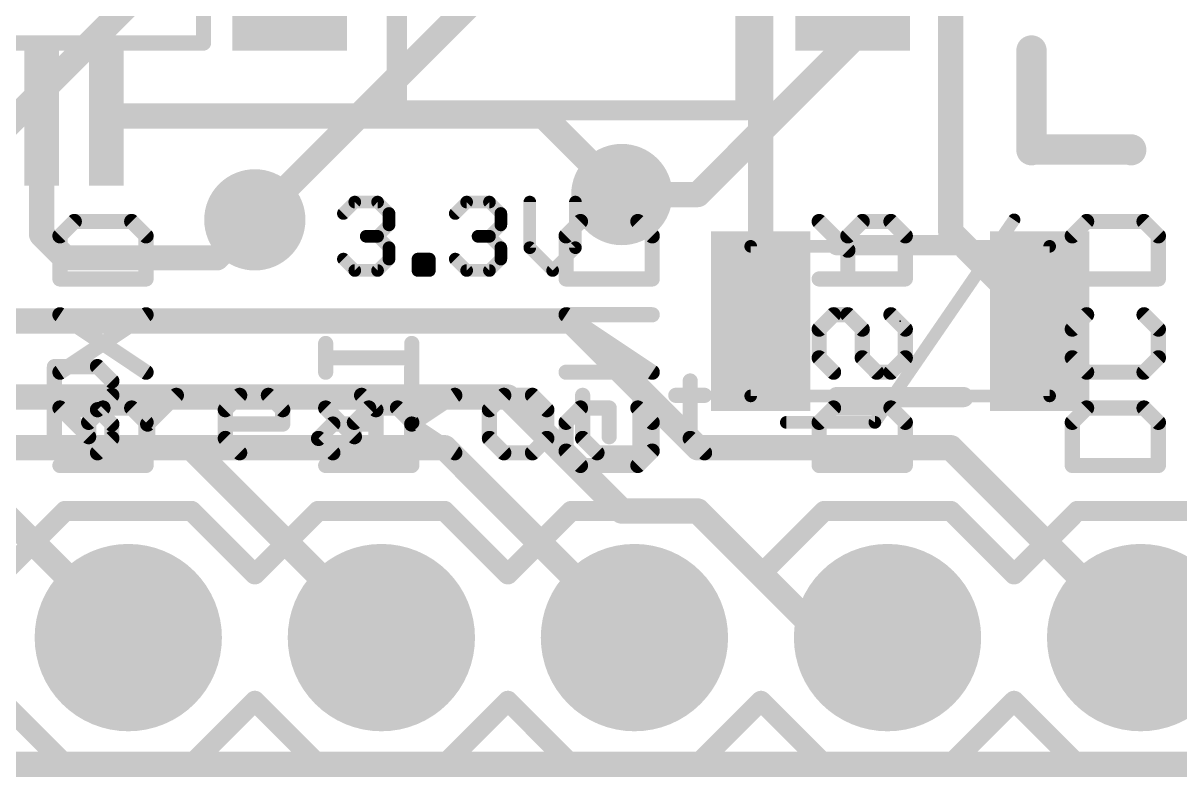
# Model space of a CAD drawing. Extents: x -17 to 90, y -12 to 22.
# Drawn here: x 16.72 to 28.33, y 1.14 to 8.7 of the extents above; entities that cross this region are included whole.
import ezdxf

# ---------------------------------------------------------------- set-up
doc = ezdxf.new("R2010")
doc.units = 0
for name, color, linetype in [('1', 12, 'CONTINUOUS'), ('16', 132, 'CONTINUOUS'), ('17', 110, 'CONTINUOUS'), ('18', 110, 'CONTINUOUS'), ('20', 53, 'CONTINUOUS'), ('21', 41, 'CONTINUOUS'), ('22', 40, 'CONTINUOUS'), ('23', 53, 'CONTINUOUS'), ('51', 53, 'CONTINUOUS')]:
    doc.layers.add(name, color=color, linetype=linetype)

# ---------------------------------------------------------------- blocks, each defined once
blk = doc.blocks.new('RECT')
blk.add_solid([(-0.5, -0.5), (0.5, -0.5), (-0.5, 0.5), (0.5, 0.5)])
blk = doc.blocks.new('ROUNDP')
at = {"const_width": 0.5}
blk.add_lwpolyline([(0, -0.25, 1), (0, 0.25, 1), (0, -0.25)], format="xyb", dxfattribs=at)
blk = doc.blocks.new('ROUNDV')
at = {"const_width": 0.5}
blk.add_lwpolyline([(0, -0.25, 1), (0, 0.25, 1), (0, -0.25)], format="xyb", dxfattribs=at)

msp = doc.modelspace()

# ---------------------------------------------------------------- linework, layer by layer
at = {"layer": '1', "const_width": 0.254}
for points in [[(24.127, 5.715), (24.127, 10.163)], [(26.035, 9.906), (26.035, 6.607)], [(16.91, 7.774), (16.91, 6.585)], [(17.56, 7.774), (21.944, 7.774)], [(21.944, 7.774), (22.733, 6.985)], [(18.669, 6.35), (19.05, 6.731)], [(26.035, 6.607), (26.927, 5.715)], [(16.91, 6.585), (17.145, 6.35)], [(17.145, 6.35), (18.669, 6.35)], [(15.875, 5.715), (22.225, 5.715)], [(22.225, 5.715), (23.495, 4.445)], [(24.127, 5.715), (24.13, 5.715)], [(15.748, 4.953), (21.59, 4.953)], [(22.733, 3.81), (21.59, 4.953)], [(14.605, 4.445), (18.415, 4.445)], [(18.415, 4.445), (20.32, 2.54)], [(23.495, 4.445), (26.035, 4.445)], [(27.94, 2.54), (26.035, 4.445)], [(16.51, 3.81), (17.78, 2.54)], [(23.495, 3.81), (22.733, 3.81)], [(24.765, 2.54), (23.495, 3.81)], [(20.32, 2.54), (20.32, 2.667)], [(25.4, 2.54), (24.765, 2.54)], [(31.75, 1.27), (1.27, 1.27)]]:
    msp.add_lwpolyline(points, dxfattribs=at)
at = {"layer": '1', "const_width": 0.127}
for points in [[(16.9735, 7.774, 1), (16.8465, 7.774)], [(17.56, 7.8375, 1), (17.56, 7.7105)], [(21.9889, 7.8189, 1), (21.8991, 7.7291)], [(21.944, 7.7105, 1), (21.944, 7.8375)], [(22.6881, 6.9401, 1), (22.7779, 7.0299)], [(19.0949, 6.6861, 1), (19.0051, 6.7759)], [(26.0799, 6.6519, 1), (25.9901, 6.5621)], [(16.9549, 6.6299, 1), (16.8651, 6.5401)], [(16.8465, 6.585, 1), (16.9735, 6.585)], [(25.9715, 6.607, 1), (26.0985, 6.607)], [(17.145, 6.4135, 1), (17.145, 6.2865)], [(17.1001, 6.3051, 1), (17.1899, 6.3949)], [(18.6241, 6.3949, 1), (18.7139, 6.3051)], [(18.669, 6.2865, 1), (18.669, 6.4135)], [(22.2699, 5.7599, 1), (22.1801, 5.6701)], [(22.225, 5.6515, 1), (22.225, 5.7785)], [(24.127, 5.7785, 1), (24.127, 5.6515)], [(24.13, 5.6515, 1), (24.13, 5.7785)], [(26.8821, 5.6701, 1), (26.9719, 5.7599)], [(24.0635, 5.715, 1), (24.1905, 5.715)], [(21.6349, 4.9979, 1), (21.5451, 4.9081)], [(21.59, 4.8895, 1), (21.59, 5.0165)], [(18.4599, 4.4899, 1), (18.3701, 4.4001)], [(18.415, 4.3815, 1), (18.415, 4.5085)], [(23.495, 4.5085, 1), (23.495, 4.3815)], [(23.4501, 4.4001, 1), (23.5399, 4.4899)], [(26.0799, 4.4899, 1), (25.9901, 4.4001)], [(26.035, 4.3815, 1), (26.035, 4.5085)], [(22.733, 3.8735, 1), (22.733, 3.7465)], [(22.6881, 3.7651, 1), (22.7779, 3.8549)], [(23.5399, 3.8549, 1), (23.4501, 3.7651)], [(23.495, 3.7465, 1), (23.495, 3.8735)], [(20.3835, 2.667, 1), (20.2565, 2.667)], [(17.7351, 2.4951, 1), (17.8249, 2.5849)], [(20.2565, 2.54, 1), (20.3835, 2.54)], [(20.2751, 2.4951, 1), (20.3649, 2.5849)], [(24.765, 2.6035, 1), (24.765, 2.4765)], [(24.7201, 2.4951, 1), (24.8099, 2.5849)], [(25.4, 2.4765, 1), (25.4, 2.6035)], [(27.8951, 2.4951, 1), (27.9849, 2.5849)]]:
    msp.add_lwpolyline(points, format="xyb", dxfattribs=at)
at = {"layer": '16', "const_width": 0.254}
for points in [[(29.21, 12.7), (23.495, 6.985)], [(15.24, 6.35), (19.05, 10.16)], [(21.209, 8.89), (19.05, 6.731)], [(23.495, 6.985), (22.733, 6.985)], [(5.715, 4.445), (20.955, 4.445)], [(20.955, 4.445), (22.86, 2.54)], [(31.75, 1.27), (1.27, 1.27)]]:
    msp.add_lwpolyline(points, dxfattribs=at)
at = {"layer": '16', "const_width": 0.127}
for points in [[(22.733, 7.0485, 1), (22.733, 6.9215)], [(23.4501, 7.0299, 1), (23.5399, 6.9401)], [(23.495, 6.9215, 1), (23.495, 7.0485)], [(19.0051, 6.7759, 1), (19.0949, 6.6861)], [(20.9999, 4.4899, 1), (20.9101, 4.4001)], [(20.955, 4.3815, 1), (20.955, 4.5085)], [(22.8151, 2.4951, 1), (22.9049, 2.5849)]]:
    msp.add_lwpolyline(points, format="xyb", dxfattribs=at)
at = {"layer": '20', "const_width": 0.2032}
msp.add_lwpolyline([(31.75, 1.27), (1.27, 1.27)], dxfattribs=at)
at = {"layer": '21'}
for points, const_width in [([(20.475, 15.03), (20.475, 7.83)], 0.2032), ([(23.975, 7.83), (23.975, 15.03)], 0.2032), ([(18.535, 14.355), (18.535, 8.505)], 0.1524), ([(18.535, 8.505), (8.135, 8.505)], 0.1524), ([(26.845, 7.43), (26.845, 8.43)], 0.3048), ([(20.475, 7.83), (23.975, 7.83)], 0.2032), ([(26.863, 7.4371), (27.845, 7.4371)], 0.3048), ([(27.845, 7.4371), (27.845, 7.43)], 0.3048), ([(19.939, 6.795), (20.0534, 6.9094)], 0.127), ([(20.0534, 6.9094), (20.2822, 6.9094)], 0.127), ([(20.2822, 6.9094), (20.3966, 6.795)], 0.127), ([(21.0616, 6.795), (21.176, 6.9094)], 0.127), ([(21.176, 6.9094), (21.4048, 6.9094)], 0.127), ([(21.4048, 6.9094), (21.5192, 6.795)], 0.127), ([(21.81, 6.9094), (21.81, 6.4518)], 0.127), ([(22.2676, 6.4518), (22.2676, 6.9094)], 0.127), ([(20.3966, 6.795), (20.3966, 6.6806)], 0.127), ([(21.5192, 6.795), (21.5192, 6.6806)], 0.127), ([(20.3966, 6.6806), (20.2822, 6.5662)], 0.127), ([(21.5192, 6.6806), (21.4048, 6.5662)], 0.127), ([(20.2822, 6.5662), (20.1678, 6.5662)], 0.127), ([(20.2822, 6.5662), (20.3966, 6.4518)], 0.127), ([(21.4048, 6.5662), (21.2904, 6.5662)], 0.127), ([(21.4048, 6.5662), (21.5192, 6.4518)], 0.127), ([(20.3966, 6.4518), (20.3966, 6.3374)], 0.127), ([(21.5192, 6.4518), (21.5192, 6.3374)], 0.127), ([(21.81, 6.4518), (22.0388, 6.223)], 0.127), ([(22.0388, 6.223), (22.2676, 6.4518)], 0.127), ([(24.892, 6.477), (26.162, 6.477)], 0.2032), ([(20.0534, 6.223), (19.939, 6.3374)], 0.127), ([(20.3966, 6.3374), (20.2822, 6.223)], 0.127), ([(20.6874, 6.223), (20.6874, 6.3374)], 0.127), ([(20.6874, 6.3374), (20.8018, 6.3374)], 0.127), ([(20.8018, 6.3374), (20.8018, 6.223)], 0.127), ([(21.176, 6.223), (21.0616, 6.3374)], 0.127), ([(21.5192, 6.3374), (21.4048, 6.223)], 0.127), ([(20.2822, 6.223), (20.0534, 6.223)], 0.127), ([(20.8018, 6.223), (20.6874, 6.223)], 0.127), ([(21.4048, 6.223), (21.176, 6.223)], 0.127), ([(17.0388, 4.3942), (17.0388, 5.2585)], 0.1524), ([(17.0388, 5.2585), (17.471, 5.2585)], 0.1524), ([(17.471, 5.2585), (17.6151, 5.1145)], 0.1524), ([(20.625, 4.3942), (20.625, 5.2585)], 0.1524), ([(17.6151, 5.1145), (17.6151, 4.9704)], 0.1524), ([(23.4197, 5.1145), (23.4197, 4.5383)], 0.1524), ([(17.6151, 4.9704), (17.471, 4.8264)], 0.1524), ([(17.9744, 4.3942), (17.9744, 4.9704)], 0.1524), ([(17.9744, 4.6823), (18.2625, 4.9704)], 0.1524), ([(18.2625, 4.9704), (18.4065, 4.9704)], 0.1524), ([(18.7539, 4.8264), (18.898, 4.9704)], 0.1524), ([(18.898, 4.9704), (19.1861, 4.9704)], 0.1524), ([(19.1861, 4.9704), (19.3302, 4.8264)], 0.1524), ([(19.8335, 4.9704), (20.1216, 4.9704)], 0.1524), ([(20.1216, 4.9704), (20.2657, 4.8264)], 0.1524), ([(20.625, 4.6823), (21.0572, 4.9704)], 0.1524), ([(21.5486, 4.9704), (21.4046, 4.8264)], 0.1524), ([(21.8368, 4.9704), (21.5486, 4.9704)], 0.1524), ([(21.9808, 4.8264), (21.8368, 4.9704)], 0.1524), ([(22.3401, 4.9704), (22.3401, 4.5383)], 0.1524), ([(22.9163, 4.3942), (22.9163, 4.9704)], 0.1524), ([(23.2756, 4.9704), (23.5637, 4.9704)], 0.1524), ([(26.162, 4.953), (24.892, 4.953)], 0.2032), ([(17.0388, 4.8264), (17.471, 4.8264)], 0.1524), ([(17.471, 4.8264), (17.6151, 4.6823)], 0.1524), ([(18.7539, 4.5383), (18.7539, 4.8264)], 0.1524), ([(19.3302, 4.8264), (19.3302, 4.6823)], 0.1524), ([(20.2657, 4.8264), (20.2657, 4.3942)], 0.1524), ([(21.4046, 4.8264), (21.4046, 4.5383)], 0.1524), ([(21.9808, 4.5383), (21.9808, 4.8264)], 0.1524), ([(17.6151, 4.6823), (17.6151, 4.5383)], 0.1524), ([(19.3302, 4.6823), (18.7539, 4.6823)], 0.1524), ([(19.6895, 4.5383), (19.8335, 4.6823)], 0.1524), ([(19.8335, 4.6823), (20.2657, 4.6823)], 0.1524), ([(21.0572, 4.3942), (20.625, 4.6823)], 0.1524), ([(17.6151, 4.5383), (17.471, 4.3942)], 0.1524), ([(18.898, 4.3942), (18.7539, 4.5383)], 0.1524), ([(19.8335, 4.3942), (19.6895, 4.5383)], 0.1524), ([(21.4046, 4.5383), (21.5486, 4.3942)], 0.1524), ([(21.8368, 4.3942), (21.9808, 4.5383)], 0.1524), ([(22.3401, 4.5383), (22.4842, 4.3942)], 0.1524), ([(23.4197, 4.5383), (23.5637, 4.3942)], 0.1524), ([(17.471, 4.3942), (17.0388, 4.3942)], 0.1524), ([(19.1861, 4.3942), (18.898, 4.3942)], 0.1524), ([(20.2657, 4.3942), (19.8335, 4.3942)], 0.1524), ([(21.5486, 4.3942), (21.8368, 4.3942)], 0.1524), ([(22.4842, 4.3942), (22.9163, 4.3942)], 0.1524), ([(16.51, 3.175), (17.145, 3.81)], 0.2032), ([(17.145, 3.81), (18.415, 3.81)], 0.2032), ([(18.415, 3.81), (19.05, 3.175)], 0.2032), ([(19.05, 3.175), (19.685, 3.81)], 0.2032), ([(19.685, 3.81), (20.955, 3.81)], 0.2032), ([(20.955, 3.81), (21.59, 3.175)], 0.2032), ([(22.225, 3.81), (21.59, 3.175)], 0.2032), ([(22.225, 3.81), (23.495, 3.81)], 0.2032), ([(23.495, 3.81), (24.13, 3.175)], 0.2032), ([(24.765, 3.81), (24.13, 3.175)], 0.2032), ([(24.765, 3.81), (26.035, 3.81)], 0.2032), ([(26.035, 3.81), (26.67, 3.175)], 0.2032), ([(27.305, 3.81), (26.67, 3.175)], 0.2032), ([(27.305, 3.81), (28.575, 3.81)], 0.2032), ([(17.145, 1.27), (16.51, 1.905)], 0.2032), ([(19.05, 1.905), (18.415, 1.27)], 0.2032), ([(19.685, 1.27), (19.05, 1.905)], 0.2032), ([(21.59, 1.905), (20.955, 1.27)], 0.2032), ([(21.59, 1.905), (22.225, 1.27)], 0.2032), ([(24.13, 1.905), (23.495, 1.27)], 0.2032), ([(24.13, 1.905), (24.765, 1.27)], 0.2032), ([(26.67, 1.905), (26.035, 1.27)], 0.2032), ([(26.67, 1.905), (27.305, 1.27)], 0.2032), ([(18.415, 1.27), (17.145, 1.27)], 0.2032), ([(20.955, 1.27), (19.685, 1.27)], 0.2032), ([(23.495, 1.27), (22.225, 1.27)], 0.2032), ([(26.035, 1.27), (24.765, 1.27)], 0.2032), ([(28.575, 1.27), (27.305, 1.27)], 0.2032)]:
    msp.add_lwpolyline(points, dxfattribs=dict(at, const_width=const_width))
for points, const_width in [([(18.4969, 8.505, 1), (18.5731, 8.505)], 0.0762), ([(18.535, 8.4669, 1), (18.535, 8.5431)], 0.0762), ([(26.9212, 8.43, 1), (26.7688, 8.43)], 0.1524), ([(20.475, 7.8808, 1), (20.475, 7.7792)], 0.1016), ([(23.975, 7.7792, 1), (23.975, 7.8808)], 0.1016), ([(20.4242, 7.83, 1), (20.5258, 7.83)], 0.1016), ([(23.9242, 7.83, 1), (24.0258, 7.83)], 0.1016), ([(26.863, 7.5133, 1), (26.863, 7.3609)], 0.1524), ([(27.9212, 7.4371, 1), (27.7688, 7.4371)], 0.1524), ([(27.845, 7.3609, 1), (27.845, 7.5133)], 0.1524), ([(26.7688, 7.43, 1), (26.9212, 7.43)], 0.1524), ([(27.7688, 7.43, 1), (27.9212, 7.43)], 0.1524), ([(20.0534, 6.9411, 1), (20.0534, 6.8776)], 0.0635), ([(20.0758, 6.8869, 1), (20.0309, 6.9318)], 0.0635), ([(20.3046, 6.9318, 1), (20.2597, 6.8869)], 0.0635), ([(20.2822, 6.8776, 1), (20.2822, 6.9411)], 0.0635), ([(21.176, 6.9411, 1), (21.176, 6.8776)], 0.0635), ([(21.1985, 6.8869, 1), (21.1536, 6.9318)], 0.0635), ([(21.4273, 6.9318, 1), (21.3824, 6.8869)], 0.0635), ([(21.4048, 6.8776, 1), (21.4048, 6.9411)], 0.0635), ([(21.8418, 6.9094, 1), (21.7783, 6.9094)], 0.0635), ([(22.2994, 6.9094, 1), (22.2359, 6.9094)], 0.0635), ([(20.4283, 6.795, 1), (20.3648, 6.795)], 0.0635), ([(21.551, 6.795, 1), (21.4875, 6.795)], 0.0635), ([(19.9165, 6.8174, 1), (19.9615, 6.7725)], 0.0635), ([(20.3741, 6.7725, 1), (20.419, 6.8174)], 0.0635), ([(20.419, 6.6581, 1), (20.3741, 6.703)], 0.0635), ([(21.0392, 6.8174, 1), (21.0841, 6.7725)], 0.0635), ([(21.4968, 6.7725, 1), (21.5417, 6.8174)], 0.0635), ([(21.5417, 6.6581, 1), (21.4968, 6.703)], 0.0635), ([(20.1678, 6.5979, 1), (20.1678, 6.5344)], 0.0635), ([(20.3046, 6.5886, 1), (20.2597, 6.5437)], 0.0635), ([(20.2597, 6.5886, 1), (20.3046, 6.5437)], 0.0635), ([(20.2822, 6.5344, 1), (20.2822, 6.5979)], 0.0635), ([(20.3648, 6.6806, 1), (20.4283, 6.6806)], 0.0635), ([(21.2904, 6.5979, 1), (21.2904, 6.5344)], 0.0635), ([(21.4273, 6.5886, 1), (21.3824, 6.5437)], 0.0635), ([(21.3824, 6.5886, 1), (21.4273, 6.5437)], 0.0635), ([(21.4048, 6.5344, 1), (21.4048, 6.5979)], 0.0635), ([(21.4875, 6.6806, 1), (21.551, 6.6806)], 0.0635), ([(20.4283, 6.4518, 1), (20.3648, 6.4518)], 0.0635), ([(20.3741, 6.4293, 1), (20.419, 6.4742)], 0.0635), ([(21.551, 6.4518, 1), (21.4875, 6.4518)], 0.0635), ([(21.4968, 6.4293, 1), (21.5417, 6.4742)], 0.0635), ([(21.8325, 6.4742, 1), (21.7876, 6.4293)], 0.0635), ([(22.2901, 6.4293, 1), (22.2452, 6.4742)], 0.0635), ([(24.892, 6.5278, 1), (24.892, 6.4262)], 0.1016), ([(26.162, 6.4262, 1), (26.162, 6.5278)], 0.1016), ([(19.9615, 6.3598, 1), (19.9165, 6.3149)], 0.0635), ([(20.419, 6.3149, 1), (20.3741, 6.3598)], 0.0635), ([(20.7192, 6.3374, 1), (20.6557, 6.3374)], 0.0635), ([(20.6874, 6.3691, 1), (20.6874, 6.3056)], 0.0635), ([(20.8336, 6.3374, 1), (20.7701, 6.3374)], 0.0635), ([(20.8018, 6.3056, 1), (20.8018, 6.3691)], 0.0635), ([(21.0841, 6.3598, 1), (21.0392, 6.3149)], 0.0635), ([(21.5417, 6.3149, 1), (21.4968, 6.3598)], 0.0635), ([(21.7783, 6.4518, 1), (21.8418, 6.4518)], 0.0635), ([(22.2359, 6.4518, 1), (22.2994, 6.4518)], 0.0635), ([(20.0534, 6.2547, 1), (20.0534, 6.1913)], 0.0635), ([(20.0309, 6.2005, 1), (20.0758, 6.2455)], 0.0635), ([(20.2597, 6.2455, 1), (20.3046, 6.2005)], 0.0635), ([(20.2822, 6.1913, 1), (20.2822, 6.2547)], 0.0635), ([(20.3648, 6.3374, 1), (20.4283, 6.3374)], 0.0635), ([(20.6874, 6.2547, 1), (20.6874, 6.1913)], 0.0635), ([(20.8018, 6.1913, 1), (20.8018, 6.2547)], 0.0635), ([(21.176, 6.2547, 1), (21.176, 6.1913)], 0.0635), ([(21.1536, 6.2005, 1), (21.1985, 6.2455)], 0.0635), ([(21.3824, 6.2455, 1), (21.4273, 6.2005)], 0.0635), ([(21.4048, 6.1913, 1), (21.4048, 6.2547)], 0.0635), ([(21.4875, 6.3374, 1), (21.551, 6.3374)], 0.0635), ([(22.0164, 6.2455, 1), (22.0613, 6.2005)], 0.0635), ([(22.0164, 6.2005, 1), (22.0613, 6.2455)], 0.0635), ([(20.6557, 6.223, 1), (20.7192, 6.223)], 0.0635), ([(20.7701, 6.223, 1), (20.8336, 6.223)], 0.0635), ([(17.0769, 5.2585, 1), (17.0007, 5.2585)], 0.0762), ([(17.0388, 5.2966, 1), (17.0388, 5.2204)], 0.0762), ([(17.4979, 5.2855, 1), (17.4441, 5.2316)], 0.0762), ([(17.471, 5.2204, 1), (17.471, 5.2966)], 0.0762), ([(20.6631, 5.2585, 1), (20.5869, 5.2585)], 0.0762), ([(17.6532, 5.1145, 1), (17.577, 5.1145)], 0.0762), ([(17.5881, 5.0875, 1), (17.642, 5.1414)], 0.0762), ([(23.4578, 5.1145, 1), (23.3816, 5.1145)], 0.0762), ([(17.577, 4.9704, 1), (17.6532, 4.9704)], 0.0762), ([(17.642, 4.9435, 1), (17.5881, 4.9974)], 0.0762), ([(18.0125, 4.9704, 1), (17.9363, 4.9704)], 0.0762), ([(18.2625, 5.0085, 1), (18.2625, 4.9323)], 0.0762), ([(18.2894, 4.9435, 1), (18.2355, 4.9974)], 0.0762), ([(18.4065, 4.9323, 1), (18.4065, 5.0085)], 0.0762), ([(18.898, 5.0085, 1), (18.898, 4.9323)], 0.0762), ([(18.9249, 4.9435, 1), (18.8711, 4.9974)], 0.0762), ([(19.2131, 4.9974, 1), (19.1592, 4.9435)], 0.0762), ([(19.1861, 4.9323, 1), (19.1861, 5.0085)], 0.0762), ([(19.8335, 5.0085, 1), (19.8335, 4.9323)], 0.0762), ([(20.1486, 4.9974, 1), (20.0947, 4.9435)], 0.0762), ([(20.1216, 4.9323, 1), (20.1216, 5.0085)], 0.0762), ([(21.0783, 4.9387, 1), (21.036, 5.0021)], 0.0762), ([(21.5486, 5.0085, 1), (21.5486, 4.9323)], 0.0762), ([(21.5756, 4.9435, 1), (21.5217, 4.9974)], 0.0762), ([(21.8637, 4.9974, 1), (21.8098, 4.9435)], 0.0762), ([(21.8368, 4.9323, 1), (21.8368, 5.0085)], 0.0762), ([(22.3782, 4.9704, 1), (22.302, 4.9704)], 0.0762), ([(22.9544, 4.9704, 1), (22.8782, 4.9704)], 0.0762), ([(23.2756, 5.0085, 1), (23.2756, 4.9323)], 0.0762), ([(23.5637, 4.9323, 1), (23.5637, 5.0085)], 0.0762), ([(24.892, 5.0038, 1), (24.892, 4.9022)], 0.1016), ([(26.162, 4.9022, 1), (26.162, 5.0038)], 0.1016), ([(17.0388, 4.8645, 1), (17.0388, 4.7883)], 0.0762), ([(17.4979, 4.8533, 1), (17.4441, 4.7994)], 0.0762), ([(17.4441, 4.8533, 1), (17.4979, 4.7994)], 0.0762), ([(17.471, 4.7883, 1), (17.471, 4.8645)], 0.0762), ([(18.792, 4.8264, 1), (18.7158, 4.8264)], 0.0762), ([(18.727, 4.8533, 1), (18.7809, 4.7994)], 0.0762), ([(19.3683, 4.8264, 1), (19.2921, 4.8264)], 0.0762), ([(19.3032, 4.7994, 1), (19.3571, 4.8533)], 0.0762), ([(20.3038, 4.8264, 1), (20.2276, 4.8264)], 0.0762), ([(20.2387, 4.7994, 1), (20.2926, 4.8533)], 0.0762), ([(21.3776, 4.8533, 1), (21.4315, 4.7994)], 0.0762), ([(21.4427, 4.8264, 1), (21.3665, 4.8264)], 0.0762), ([(22.0189, 4.8264, 1), (21.9427, 4.8264)], 0.0762), ([(21.9539, 4.7994, 1), (22.0077, 4.8533)], 0.0762), ([(17.6532, 4.6823, 1), (17.577, 4.6823)], 0.0762), ([(17.5881, 4.6554, 1), (17.642, 4.7093)], 0.0762), ([(17.9474, 4.7093, 1), (18.0013, 4.6554)], 0.0762), ([(18.7539, 4.7204, 1), (18.7539, 4.6442)], 0.0762), ([(19.2921, 4.6823, 1), (19.3683, 4.6823)], 0.0762), ([(19.3302, 4.6442, 1), (19.3302, 4.7204)], 0.0762), ([(19.8335, 4.7204, 1), (19.8335, 4.6442)], 0.0762), ([(19.8605, 4.6554, 1), (19.8066, 4.7093)], 0.0762), ([(20.2657, 4.6442, 1), (20.2657, 4.7204)], 0.0762), ([(20.6461, 4.714, 1), (20.6039, 4.6506)], 0.0762), ([(20.6039, 4.714, 1), (20.6461, 4.6506)], 0.0762), ([(17.577, 4.5383, 1), (17.6532, 4.5383)], 0.0762), ([(17.642, 4.5113, 1), (17.5881, 4.5652)], 0.0762), ([(18.7809, 4.5652, 1), (18.727, 4.5113)], 0.0762), ([(18.7158, 4.5383, 1), (18.792, 4.5383)], 0.0762), ([(19.7164, 4.5652, 1), (19.6625, 4.5113)], 0.0762), ([(19.6625, 4.5652, 1), (19.7164, 4.5113)], 0.0762), ([(21.4315, 4.5652, 1), (21.3776, 4.5113)], 0.0762), ([(21.3665, 4.5383, 1), (21.4427, 4.5383)], 0.0762), ([(21.9427, 4.5383, 1), (22.0189, 4.5383)], 0.0762), ([(22.0077, 4.5113, 1), (21.9539, 4.5652)], 0.0762), ([(22.367, 4.5652, 1), (22.3132, 4.5113)], 0.0762), ([(22.302, 4.5383, 1), (22.3782, 4.5383)], 0.0762), ([(23.4466, 4.5652, 1), (23.3927, 4.5113)], 0.0762), ([(23.3816, 4.5383, 1), (23.4578, 4.5383)], 0.0762), ([(17.0388, 4.4323, 1), (17.0388, 4.3561)], 0.0762), ([(17.0007, 4.3942, 1), (17.0769, 4.3942)], 0.0762), ([(17.4441, 4.4211, 1), (17.4979, 4.3673)], 0.0762), ([(17.471, 4.3561, 1), (17.471, 4.4323)], 0.0762), ([(17.9363, 4.3942, 1), (18.0125, 4.3942)], 0.0762), ([(18.898, 4.4323, 1), (18.898, 4.3561)], 0.0762), ([(18.8711, 4.3673, 1), (18.9249, 4.4211)], 0.0762), ([(19.1861, 4.3561, 1), (19.1861, 4.4323)], 0.0762), ([(19.8335, 4.4323, 1), (19.8335, 4.3561)], 0.0762), ([(19.8066, 4.3673, 1), (19.8605, 4.4211)], 0.0762), ([(20.2276, 4.3942, 1), (20.3038, 4.3942)], 0.0762), ([(20.2657, 4.3561, 1), (20.2657, 4.4323)], 0.0762), ([(20.5869, 4.3942, 1), (20.6631, 4.3942)], 0.0762), ([(21.036, 4.3625, 1), (21.0783, 4.4259)], 0.0762), ([(21.5486, 4.4323, 1), (21.5486, 4.3561)], 0.0762), ([(21.5217, 4.3673, 1), (21.5756, 4.4211)], 0.0762), ([(21.8098, 4.4211, 1), (21.8637, 4.3673)], 0.0762), ([(21.8368, 4.3561, 1), (21.8368, 4.4323)], 0.0762), ([(22.4842, 4.4323, 1), (22.4842, 4.3561)], 0.0762), ([(22.4572, 4.3673, 1), (22.5111, 4.4211)], 0.0762), ([(22.8782, 4.3942, 1), (22.9544, 4.3942)], 0.0762), ([(22.9163, 4.3561, 1), (22.9163, 4.4323)], 0.0762), ([(23.5368, 4.3673, 1), (23.5907, 4.4211)], 0.0762), ([(17.145, 3.8608, 1), (17.145, 3.7592)], 0.1016), ([(17.1809, 3.7741, 1), (17.1091, 3.8459)], 0.1016), ([(18.4509, 3.8459, 1), (18.3791, 3.7741)], 0.1016), ([(18.415, 3.7592, 1), (18.415, 3.8608)], 0.1016), ([(19.685, 3.8608, 1), (19.685, 3.7592)], 0.1016), ([(19.7209, 3.7741, 1), (19.6491, 3.8459)], 0.1016), ([(20.9909, 3.8459, 1), (20.9191, 3.7741)], 0.1016), ([(20.955, 3.7592, 1), (20.955, 3.8608)], 0.1016), ([(22.225, 3.8608, 1), (22.225, 3.7592)], 0.1016), ([(22.2609, 3.7741, 1), (22.1891, 3.8459)], 0.1016), ([(23.5309, 3.8459, 1), (23.4591, 3.7741)], 0.1016), ([(23.495, 3.7592, 1), (23.495, 3.8608)], 0.1016), ([(24.765, 3.8608, 1), (24.765, 3.7592)], 0.1016), ([(24.8009, 3.7741, 1), (24.7291, 3.8459)], 0.1016), ([(26.0709, 3.8459, 1), (25.9991, 3.7741)], 0.1016), ([(26.035, 3.7592, 1), (26.035, 3.8608)], 0.1016), ([(27.305, 3.8608, 1), (27.305, 3.7592)], 0.1016), ([(27.3409, 3.7741, 1), (27.2691, 3.8459)], 0.1016), ([(19.0141, 3.2109, 1), (19.0859, 3.1391)], 0.1016), ([(19.0141, 3.1391, 1), (19.0859, 3.2109)], 0.1016), ([(21.5541, 3.2109, 1), (21.6259, 3.1391)], 0.1016), ([(21.5541, 3.1391, 1), (21.6259, 3.2109)], 0.1016), ([(24.0941, 3.2109, 1), (24.1659, 3.1391)], 0.1016), ([(24.0941, 3.1391, 1), (24.1659, 3.2109)], 0.1016), ([(26.6341, 3.2109, 1), (26.7059, 3.1391)], 0.1016), ([(26.6341, 3.1391, 1), (26.7059, 3.2109)], 0.1016), ([(19.0859, 1.9409, 1), (19.0141, 1.8691)], 0.1016), ([(19.0859, 1.8691, 1), (19.0141, 1.9409)], 0.1016), ([(21.6259, 1.9409, 1), (21.5541, 1.8691)], 0.1016), ([(21.6259, 1.8691, 1), (21.5541, 1.9409)], 0.1016), ([(24.1659, 1.9409, 1), (24.0941, 1.8691)], 0.1016), ([(24.1659, 1.8691, 1), (24.0941, 1.9409)], 0.1016), ([(26.7059, 1.9409, 1), (26.6341, 1.8691)], 0.1016), ([(26.7059, 1.8691, 1), (26.6341, 1.9409)], 0.1016), ([(17.145, 1.3208, 1), (17.145, 1.2192)], 0.1016), ([(17.1091, 1.2341, 1), (17.1809, 1.3059)], 0.1016), ([(18.3791, 1.3059, 1), (18.4509, 1.2341)], 0.1016), ([(18.415, 1.2192, 1), (18.415, 1.3208)], 0.1016), ([(19.685, 1.3208, 1), (19.685, 1.2192)], 0.1016), ([(19.6491, 1.2341, 1), (19.7209, 1.3059)], 0.1016), ([(20.9191, 1.3059, 1), (20.9909, 1.2341)], 0.1016), ([(20.955, 1.2192, 1), (20.955, 1.3208)], 0.1016), ([(22.225, 1.3208, 1), (22.225, 1.2192)], 0.1016), ([(22.1891, 1.2341, 1), (22.2609, 1.3059)], 0.1016), ([(23.4591, 1.3059, 1), (23.5309, 1.2341)], 0.1016), ([(23.495, 1.2192, 1), (23.495, 1.3208)], 0.1016), ([(24.765, 1.3208, 1), (24.765, 1.2192)], 0.1016), ([(24.7291, 1.2341, 1), (24.8009, 1.3059)], 0.1016), ([(25.9991, 1.3059, 1), (26.0709, 1.2341)], 0.1016), ([(26.035, 1.2192, 1), (26.035, 1.3208)], 0.1016), ([(27.305, 1.3208, 1), (27.305, 1.2192)], 0.1016), ([(27.2691, 1.2341, 1), (27.3409, 1.3059)], 0.1016)]:
    msp.add_lwpolyline(points, format="xyb", dxfattribs=dict(at, const_width=const_width))
at = {"layer": '22', "const_width": 0.1524}
for points in [[(17.0942, 6.5704), (17.2383, 6.7145)], [(17.2383, 6.7145), (17.8145, 6.7145)], [(17.8145, 6.7145), (17.9585, 6.5704)], [(22.1742, 6.5704), (22.3183, 6.7145)], [(22.3183, 6.7145), (22.8945, 6.7145)], [(22.8945, 6.7145), (23.0385, 6.5704)], [(25.0023, 6.4264), (24.7142, 6.7145)], [(25.1464, 6.7145), (25.0023, 6.5704)], [(25.4345, 6.7145), (25.1464, 6.7145)], [(25.5785, 6.5704), (25.4345, 6.7145)], [(27.2542, 6.5704), (27.3983, 6.7145)], [(27.3983, 6.7145), (27.9745, 6.7145)], [(27.9745, 6.7145), (28.1185, 6.5704)], [(17.0942, 6.1382), (17.0942, 6.5704)], [(17.9585, 6.5704), (17.9585, 6.1382)], [(22.1742, 6.1382), (22.1742, 6.5704)], [(23.0385, 6.5704), (23.0385, 6.1382)], [(25.0023, 6.5704), (25.0023, 6.1382)], [(25.5785, 6.1382), (25.5785, 6.5704)], [(27.2542, 6.1382), (27.2542, 6.5704)], [(28.1185, 6.5704), (28.1185, 6.1382)], [(17.9585, 6.1382), (17.0942, 6.1382)], [(23.0385, 6.1382), (22.1742, 6.1382)], [(24.7142, 6.1382), (25.5785, 6.1382)], [(28.1185, 6.1382), (27.2542, 6.1382)], [(17.9585, 5.2027), (17.0942, 5.7789)], [(17.9585, 5.7789), (17.0942, 5.2027)], [(23.0385, 5.2027), (22.1742, 5.7789)], [(22.1742, 5.7789), (23.0385, 5.7789)], [(24.8583, 5.7789), (24.7142, 5.6349)], [(25.0023, 5.7789), (24.8583, 5.7789)], [(25.1464, 5.6349), (25.0023, 5.7789)], [(25.4345, 5.7789), (25.5785, 5.6349)], [(27.2542, 5.6349), (27.3983, 5.7789)], [(27.9745, 5.7789), (28.1185, 5.6349)], [(24.7142, 5.6349), (24.7142, 5.3468)], [(25.1464, 5.3468), (25.1464, 5.6349)], [(25.5785, 5.6349), (25.5785, 5.3468)], [(27.2542, 5.3468), (27.2542, 5.6349)], [(28.1185, 5.6349), (28.1185, 5.3468)], [(19.7612, 5.2027), (19.7612, 5.4908)], [(20.6255, 5.2027), (20.6255, 5.4908)], [(19.7612, 5.3468), (20.6255, 5.3468)], [(24.7142, 5.3468), (24.8583, 5.2027)], [(25.2904, 5.2027), (25.1464, 5.3468)], [(25.5785, 5.3468), (25.4345, 5.2027)], [(27.3983, 5.2027), (27.2542, 5.3468)], [(28.1185, 5.3468), (27.9745, 5.2027)], [(22.1742, 5.2027), (23.0385, 5.2027)], [(25.4345, 5.2027), (25.2904, 5.2027)], [(27.9745, 5.2027), (27.3983, 5.2027)], [(17.3823, 4.5553), (17.0942, 4.8434)], [(17.5264, 4.8434), (17.3823, 4.6994)], [(17.8145, 4.8434), (17.5264, 4.8434)], [(17.9585, 4.6994), (17.8145, 4.8434)], [(20.0493, 4.5553), (19.7612, 4.8434)], [(20.1934, 4.8434), (20.0493, 4.6994)], [(20.4815, 4.8434), (20.1934, 4.8434)], [(20.6255, 4.6994), (20.4815, 4.8434)], [(22.1742, 4.6994), (22.3183, 4.8434)], [(22.3183, 4.8434), (22.6064, 4.8434)], [(22.6064, 4.8434), (22.6064, 4.5553)], [(22.8945, 4.8434), (23.0385, 4.6994)], [(24.7142, 4.6994), (24.8583, 4.8434)], [(24.8583, 4.8434), (25.4345, 4.8434)], [(25.4345, 4.8434), (25.5785, 4.6994)], [(27.2542, 4.6994), (27.3983, 4.8434)], [(27.3983, 4.8434), (27.9745, 4.8434)], [(27.9745, 4.8434), (28.1185, 4.6994)], [(17.3823, 4.6994), (17.3823, 4.2672)], [(17.9585, 4.2672), (17.9585, 4.6994)], [(20.0493, 4.6994), (20.0493, 4.2672)], [(20.6255, 4.2672), (20.6255, 4.6994)], [(22.1742, 4.4113), (22.1742, 4.6994)], [(23.0385, 4.6994), (23.0385, 4.4113)], [(24.7142, 4.2672), (24.7142, 4.6994)], [(25.5785, 4.6994), (25.5785, 4.2672)], [(27.2542, 4.2672), (27.2542, 4.6994)], [(28.1185, 4.6994), (28.1185, 4.2672)], [(22.3183, 4.2672), (22.1742, 4.4113)], [(23.0385, 4.4113), (22.8945, 4.2672)], [(17.0942, 4.2672), (17.9585, 4.2672)], [(19.7612, 4.2672), (20.6255, 4.2672)], [(22.8945, 4.2672), (22.3183, 4.2672)], [(25.5785, 4.2672), (24.7142, 4.2672)], [(28.1185, 4.2672), (27.2542, 4.2672)]]:
    msp.add_lwpolyline(points, dxfattribs=at)
at = {"layer": '22', "const_width": 0.0762}
for points in [[(17.2383, 6.7526, 1), (17.2383, 6.6764)], [(17.2652, 6.6875, 1), (17.2113, 6.7414)], [(17.8414, 6.7414, 1), (17.7875, 6.6875)], [(17.8145, 6.6764, 1), (17.8145, 6.7526)], [(22.3183, 6.7526, 1), (22.3183, 6.6764)], [(22.3452, 6.6875, 1), (22.2913, 6.7414)], [(22.9214, 6.7414, 1), (22.8675, 6.6875)], [(22.8945, 6.6764, 1), (22.8945, 6.7526)], [(24.7411, 6.7414, 1), (24.6873, 6.6875)], [(25.1464, 6.7526, 1), (25.1464, 6.6764)], [(25.1733, 6.6875, 1), (25.1194, 6.7414)], [(25.4614, 6.7414, 1), (25.4075, 6.6875)], [(25.4345, 6.6764, 1), (25.4345, 6.7526)], [(27.3983, 6.7526, 1), (27.3983, 6.6764)], [(27.4252, 6.6875, 1), (27.3713, 6.7414)], [(28.0014, 6.7414, 1), (27.9475, 6.6875)], [(27.9745, 6.6764, 1), (27.9745, 6.7526)], [(17.1323, 6.5704, 1), (17.0561, 6.5704)], [(17.0673, 6.5973, 1), (17.1211, 6.5435)], [(17.9966, 6.5704, 1), (17.9204, 6.5704)], [(17.9316, 6.5435, 1), (17.9855, 6.5973)], [(22.2123, 6.5704, 1), (22.1361, 6.5704)], [(22.1473, 6.5973, 1), (22.2011, 6.5435)], [(23.0766, 6.5704, 1), (23.0004, 6.5704)], [(23.0116, 6.5435, 1), (23.0655, 6.5973)], [(25.0404, 6.5704, 1), (24.9642, 6.5704)], [(24.9754, 6.5973, 1), (25.0293, 6.5435)], [(25.6166, 6.5704, 1), (25.5404, 6.5704)], [(25.5516, 6.5435, 1), (25.6055, 6.5973)], [(27.2923, 6.5704, 1), (27.2161, 6.5704)], [(27.2273, 6.5973, 1), (27.2811, 6.5435)], [(28.1566, 6.5704, 1), (28.0804, 6.5704)], [(28.0916, 6.5435, 1), (28.1455, 6.5973)], [(24.9754, 6.3994, 1), (25.0293, 6.4533)], [(17.0942, 6.1763, 1), (17.0942, 6.1001)], [(17.0561, 6.1382, 1), (17.1323, 6.1382)], [(17.9204, 6.1382, 1), (17.9966, 6.1382)], [(17.9585, 6.1001, 1), (17.9585, 6.1763)], [(22.1742, 6.1763, 1), (22.1742, 6.1001)], [(22.1361, 6.1382, 1), (22.2123, 6.1382)], [(23.0004, 6.1382, 1), (23.0766, 6.1382)], [(23.0385, 6.1001, 1), (23.0385, 6.1763)], [(24.7142, 6.1763, 1), (24.7142, 6.1001)], [(24.9642, 6.1382, 1), (25.0404, 6.1382)], [(25.5404, 6.1382, 1), (25.6166, 6.1382)], [(25.5785, 6.1001, 1), (25.5785, 6.1763)], [(27.2542, 6.1763, 1), (27.2542, 6.1001)], [(27.2161, 6.1382, 1), (27.2923, 6.1382)], [(28.0804, 6.1382, 1), (28.1566, 6.1382)], [(28.1185, 6.1001, 1), (28.1185, 6.1763)], [(17.1153, 5.8106, 1), (17.0731, 5.7472)], [(17.9797, 5.7472, 1), (17.9374, 5.8106)], [(22.1953, 5.8106, 1), (22.1531, 5.7472)], [(22.1742, 5.817, 1), (22.1742, 5.7408)], [(23.0385, 5.7408, 1), (23.0385, 5.817)], [(24.8583, 5.817, 1), (24.8583, 5.7408)], [(24.8852, 5.752, 1), (24.8313, 5.8059)], [(25.0293, 5.8059, 1), (24.9754, 5.752)], [(25.0023, 5.7408, 1), (25.0023, 5.817)], [(25.4614, 5.8059, 1), (25.4075, 5.752)], [(27.4252, 5.752, 1), (27.3713, 5.8059)], [(28.0014, 5.8059, 1), (27.9475, 5.752)], [(24.7523, 5.6349, 1), (24.6761, 5.6349)], [(24.6873, 5.6618, 1), (24.7411, 5.6079)], [(25.1845, 5.6349, 1), (25.1083, 5.6349)], [(25.1194, 5.6079, 1), (25.1733, 5.6618)], [(25.6166, 5.6349, 1), (25.5404, 5.6349)], [(25.5516, 5.6079, 1), (25.6055, 5.6618)], [(27.2923, 5.6349, 1), (27.2161, 5.6349)], [(27.2273, 5.6618, 1), (27.2811, 5.6079)], [(28.1566, 5.6349, 1), (28.0804, 5.6349)], [(28.0916, 5.6079, 1), (28.1455, 5.6618)], [(19.7993, 5.4908, 1), (19.7231, 5.4908)], [(20.6636, 5.4908, 1), (20.5874, 5.4908)], [(19.7612, 5.3849, 1), (19.7612, 5.3087)], [(20.6255, 5.3087, 1), (20.6255, 5.3849)], [(24.7411, 5.3737, 1), (24.6873, 5.3198)], [(24.6761, 5.3468, 1), (24.7523, 5.3468)], [(25.1733, 5.3737, 1), (25.1194, 5.3198)], [(25.1083, 5.3468, 1), (25.1845, 5.3468)], [(25.5404, 5.3468, 1), (25.6166, 5.3468)], [(25.6055, 5.3198, 1), (25.5516, 5.3737)], [(27.2811, 5.3737, 1), (27.2273, 5.3198)], [(27.2161, 5.3468, 1), (27.2923, 5.3468)], [(28.0804, 5.3468, 1), (28.1566, 5.3468)], [(28.1455, 5.3198, 1), (28.0916, 5.3737)], [(17.0731, 5.2344, 1), (17.1153, 5.171)], [(17.9374, 5.171, 1), (17.9797, 5.2344)], [(19.7231, 5.2027, 1), (19.7993, 5.2027)], [(20.5874, 5.2027, 1), (20.6636, 5.2027)], [(22.1742, 5.2408, 1), (22.1742, 5.1646)], [(23.0174, 5.171, 1), (23.0597, 5.2344)], [(23.0385, 5.1646, 1), (23.0385, 5.2408)], [(24.8313, 5.1758, 1), (24.8852, 5.2297)], [(25.2904, 5.2408, 1), (25.2904, 5.1646)], [(25.2635, 5.1758, 1), (25.3174, 5.2297)], [(25.4075, 5.2297, 1), (25.4614, 5.1758)], [(25.4345, 5.1646, 1), (25.4345, 5.2408)], [(27.3983, 5.2408, 1), (27.3983, 5.1646)], [(27.3713, 5.1758, 1), (27.4252, 5.2297)], [(27.9475, 5.2297, 1), (28.0014, 5.1758)], [(27.9745, 5.1646, 1), (27.9745, 5.2408)], [(17.1211, 4.8704, 1), (17.0673, 4.8165)], [(17.5264, 4.8815, 1), (17.5264, 4.8053)], [(17.5533, 4.8165, 1), (17.4994, 4.8704)], [(17.8414, 4.8704, 1), (17.7875, 4.8165)], [(17.8145, 4.8053, 1), (17.8145, 4.8815)], [(19.7881, 4.8704, 1), (19.7343, 4.8165)], [(20.1934, 4.8815, 1), (20.1934, 4.8053)], [(20.2203, 4.8165, 1), (20.1664, 4.8704)], [(20.5084, 4.8704, 1), (20.4545, 4.8165)], [(20.4815, 4.8053, 1), (20.4815, 4.8815)], [(22.3183, 4.8815, 1), (22.3183, 4.8053)], [(22.3452, 4.8165, 1), (22.2913, 4.8704)], [(22.6445, 4.8434, 1), (22.5683, 4.8434)], [(22.6064, 4.8053, 1), (22.6064, 4.8815)], [(22.9214, 4.8704, 1), (22.8675, 4.8165)], [(24.8583, 4.8815, 1), (24.8583, 4.8053)], [(24.8852, 4.8165, 1), (24.8313, 4.8704)], [(25.4614, 4.8704, 1), (25.4075, 4.8165)], [(25.4345, 4.8053, 1), (25.4345, 4.8815)], [(27.3983, 4.8815, 1), (27.3983, 4.8053)], [(27.4252, 4.8165, 1), (27.3713, 4.8704)], [(28.0014, 4.8704, 1), (27.9475, 4.8165)], [(27.9745, 4.8053, 1), (27.9745, 4.8815)], [(17.4204, 4.6994, 1), (17.3442, 4.6994)], [(17.3554, 4.7263, 1), (17.4093, 4.6724)], [(17.9966, 4.6994, 1), (17.9204, 4.6994)], [(17.9316, 4.6724, 1), (17.9855, 4.7263)], [(20.0874, 4.6994, 1), (20.0112, 4.6994)], [(20.0224, 4.7263, 1), (20.0763, 4.6724)], [(20.6636, 4.6994, 1), (20.5874, 4.6994)], [(20.5986, 4.6724, 1), (20.6525, 4.7263)], [(22.2123, 4.6994, 1), (22.1361, 4.6994)], [(22.1473, 4.7263, 1), (22.2011, 4.6724)], [(23.0766, 4.6994, 1), (23.0004, 4.6994)], [(23.0116, 4.6724, 1), (23.0655, 4.7263)], [(24.7523, 4.6994, 1), (24.6761, 4.6994)], [(24.6873, 4.7263, 1), (24.7411, 4.6724)], [(25.6166, 4.6994, 1), (25.5404, 4.6994)], [(25.5516, 4.6724, 1), (25.6055, 4.7263)], [(27.2923, 4.6994, 1), (27.2161, 4.6994)], [(27.2273, 4.7263, 1), (27.2811, 4.6724)], [(28.1566, 4.6994, 1), (28.0804, 4.6994)], [(28.0916, 4.6724, 1), (28.1455, 4.7263)], [(17.3554, 4.5284, 1), (17.4093, 4.5823)], [(20.0224, 4.5284, 1), (20.0763, 4.5823)], [(22.5683, 4.5553, 1), (22.6445, 4.5553)], [(22.2011, 4.4382, 1), (22.1473, 4.3843)], [(22.1361, 4.4113, 1), (22.2123, 4.4113)], [(23.0004, 4.4113, 1), (23.0766, 4.4113)], [(23.0655, 4.3843, 1), (23.0116, 4.4382)], [(17.0942, 4.3053, 1), (17.0942, 4.2291)], [(17.3442, 4.2672, 1), (17.4204, 4.2672)], [(17.9204, 4.2672, 1), (17.9966, 4.2672)], [(17.9585, 4.2291, 1), (17.9585, 4.3053)], [(19.7612, 4.3053, 1), (19.7612, 4.2291)], [(20.0112, 4.2672, 1), (20.0874, 4.2672)], [(20.5874, 4.2672, 1), (20.6636, 4.2672)], [(20.6255, 4.2291, 1), (20.6255, 4.3053)], [(22.3183, 4.3053, 1), (22.3183, 4.2291)], [(22.2913, 4.2403, 1), (22.3452, 4.2941)], [(22.8675, 4.2941, 1), (22.9214, 4.2403)], [(22.8945, 4.2291, 1), (22.8945, 4.3053)], [(24.7142, 4.3053, 1), (24.7142, 4.2291)], [(24.6761, 4.2672, 1), (24.7523, 4.2672)], [(25.5404, 4.2672, 1), (25.6166, 4.2672)], [(25.5785, 4.2291, 1), (25.5785, 4.3053)], [(27.2542, 4.3053, 1), (27.2542, 4.2291)], [(27.2161, 4.2672, 1), (27.2923, 4.2672)], [(28.0804, 4.2672, 1), (28.1566, 4.2672)], [(28.1185, 4.2291, 1), (28.1185, 4.3053)]]:
    msp.add_lwpolyline(points, format="xyb", dxfattribs=at)
at = {"layer": '23'}
msp.add_point((25.527, 5.715), dxfattribs=at)
at = {"layer": '51', "const_width": 0.127}
for points in [[(26.67, 6.731), (25.273, 4.699)], [(24.027, 4.965), (24.027, 6.465)], [(24.027, 6.465), (27.027, 6.465)], [(27.027, 6.465), (27.027, 4.965)], [(27.027, 4.965), (24.027, 4.965)], [(25.273, 4.699), (24.384, 4.699)]]:
    msp.add_lwpolyline(points, dxfattribs=at)
at = {"layer": '51', "const_width": 0.0635}
for points in [[(26.6962, 6.713, 1), (26.6438, 6.749)], [(24.027, 6.4968, 1), (24.027, 6.4333)], [(24.0587, 6.465, 1), (23.9953, 6.465)], [(27.0587, 6.465, 1), (26.9953, 6.465)], [(27.027, 6.4333, 1), (27.027, 6.4968)], [(24.027, 4.9967, 1), (24.027, 4.9333)], [(23.9953, 4.965, 1), (24.0587, 4.965)], [(26.9953, 4.965, 1), (27.0587, 4.965)], [(27.027, 4.9333, 1), (27.027, 4.9967)], [(24.384, 4.7307, 1), (24.384, 4.6673)], [(25.273, 4.6673, 1), (25.273, 4.7307)], [(25.2468, 4.717, 1), (25.2992, 4.681)]]:
    msp.add_lwpolyline(points, format="xyb", dxfattribs=at)

# ---------------------------------------------------------------- block references
at = {"layer": '1'}
for p, yscale, rotation in [((19.4, 8.93), 1.15, 90), ((25.05, 8.93), 1.15, 90), ((24.127, 5.715), 1.8, 180), ((26.927, 5.715), 1.8, 180)]:
    msp.add_blockref('RECT', p, dxfattribs=dict(at, yscale=yscale, rotation=rotation))
at = {"layer": '1', "xscale": 0.348, "yscale": 1.397}
for p in [(16.91, 7.774), (17.56, 7.774)]:
    msp.add_blockref('RECT', p, dxfattribs=at)
at = {"layer": '17', "xscale": 1.8796, "yscale": 1.8796, "rotation": 90}
for p in [(17.78, 2.54), (17.78, 2.54), (20.32, 2.54), (20.32, 2.54), (22.86, 2.54), (22.86, 2.54), (25.4, 2.54), (25.4, 2.54), (27.94, 2.54), (27.94, 2.54)]:
    msp.add_blockref('ROUNDP', p, dxfattribs=at)
at = {"layer": '18', "xscale": 1.016, "yscale": 1.016}
for p in [(22.733, 6.985), (22.733, 6.985), (19.05, 6.731), (19.05, 6.731)]:
    msp.add_blockref('ROUNDV', p, dxfattribs=at)
at = {"layer": '51'}
for p, xscale, yscale in [((16.91, 7.9972), 0.325, 0.9344), ((17.56, 7.9972), 0.325, 0.9344), ((17.78, 2.54), 0.508, 0.508), ((20.32, 2.54), 0.508, 0.508), ((22.86, 2.54), 0.508, 0.508), ((25.4, 2.54), 0.508, 0.508), ((27.94, 2.54), 0.508, 0.508)]:
    msp.add_blockref('RECT', p, dxfattribs=dict(at, xscale=xscale, yscale=yscale))

doc.saveas('drawing.dxf')
